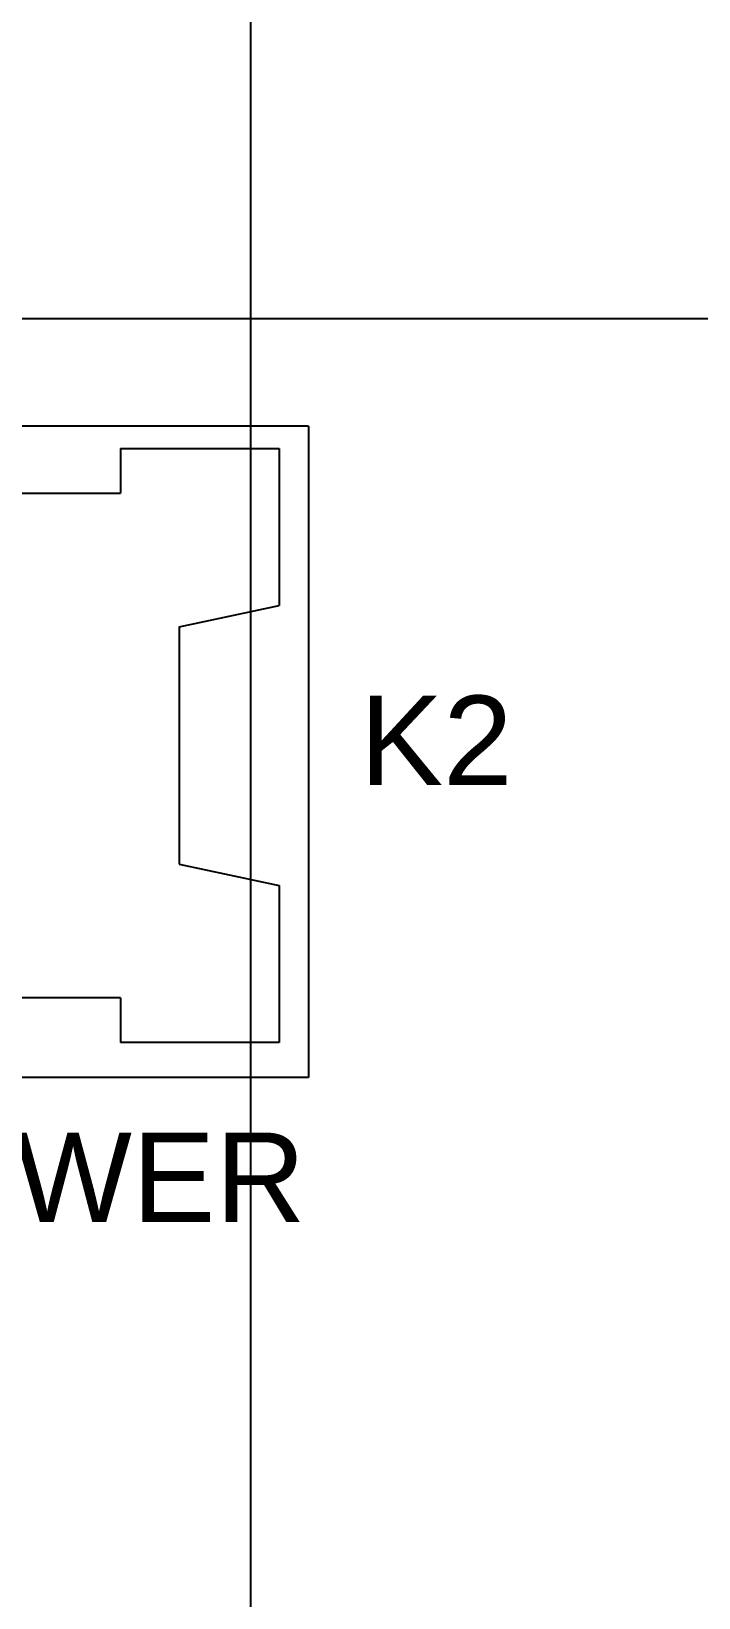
# Model space of a CAD drawing. Header units: inches. Extents: x -1 to 66.5, y -11.9 to 25.2.
# Drawn here: x 34.184 to 34.706, y -5.321 to -4.095 of the extents above; entities that cross this region are included whole.
import ezdxf

# ---------------------------------------------------------------- set-up
doc = ezdxf.new("R2010")
doc.units = ezdxf.units.IN
doc.header["$MEASUREMENT"] = 0
for name, color, linetype in [('45-1523-1', 80, 'Continuous'), ('Solenoid', 6, 'Continuous'), ('Text', 50, 'Continuous')]:
    doc.layers.add(name, color=color, linetype=linetype)
doc.styles.get("Standard").update_dxf_attribs({"font": 'arial.ttf'})

msp = doc.modelspace()

# ---------------------------------------------------------------- linework, layer by layer
at = {"layer": '45-1523-1'}
for p, q in [((41.1507, -4.32), (33.4007, -4.32)), ((34.4007, -4.404), (33.6347, -4.404)), ((34.4007, -4.404), (34.4007, -4.914)), ((34.2537, -4.4215), (34.3777, -4.4215)), ((34.2537, -4.4215), (34.2537, -4.4565)), ((34.3777, -4.4215), (34.3777, -4.5445)), ((34.0847, -4.4565), (34.2537, -4.4565)), ((34.2997, -4.561), (34.3777, -4.5445)), ((34.2997, -4.561), (34.2997, -4.747)), ((34.2997, -4.747), (34.3777, -4.7635)), ((34.3777, -4.7635), (34.3777, -4.8865)), ((34.2537, -4.8515), (34.0847, -4.8515)), ((34.2537, -4.8515), (34.2537, -4.8865)), ((34.3777, -4.8865), (34.2537, -4.8865)), ((34.4007, -4.914), (33.6347, -4.914))]:
    msp.add_line(p, q, dxfattribs=at)
at = {"layer": 'Solenoid'}
for p, q in [((34.3557, -5.279), (34.3557, -4.029)), ((34.3557, -7.751), (34.3557, -5.279))]:
    msp.add_line(p, q, dxfattribs=at)

# ---------------------------------------------------------------- texts
at = {"layer": 'Text'}
for s, p in [('K2', (34.4409, -4.685)), ('LOWER', (34.0399, -5.027))]:
    msp.add_text(s, height=0.07, dxfattribs=at).set_placement(p)

doc.saveas('drawing.dxf')
